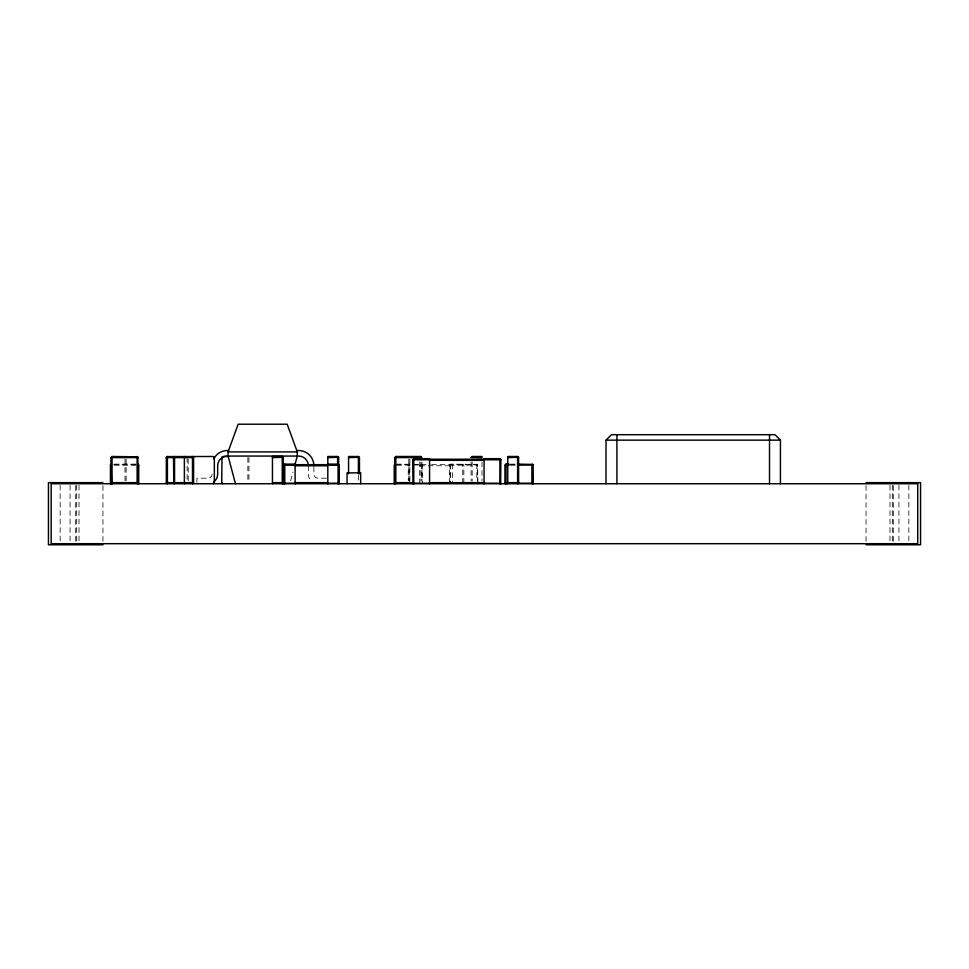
<?xml version="1.0" encoding="UTF-8"?>
<svg xmlns="http://www.w3.org/2000/svg" width="969" height="969" viewBox="0 0 969 969"><rect width="100%" height="100%" fill="white"/><g stroke="black" fill="none" stroke-linecap="round" stroke-linejoin="round"><path stroke-width="0.73" stroke-dasharray="4.84 3.63" d="M449.568 483.192L449.568 465.217L450.658 464.127L477.584 464.442L477.911 483.192M449.568 465.217L477.85 464.89M290.639 480.83L292.977 472.085M451.203 464.672L450.113 465.762L450.113 481.242M114.415 464.127L137.671 464.127M396.733 464.127L422.218 464.442L422.532 483.192M510.384 464.127L516.198 464.127M113.53 464.672L135.648 464.672M395.824 464.672L430.103 464.672M431.593 464.672L476.687 464.757L477.366 465.762L477.366 481.242M509.524 464.672L515.423 464.672M114.415 465.217L136.217 465.217M396.733 465.217L422.472 464.89M510.384 465.217L516.198 465.217M419.698 465.762L452.402 465.762M326.347 478.202L318.038 478.202A4.155 4.155 0 0 1 313.883 474.047L313.883 465.75M420.897 464.672L421.987 465.762M908.849 485.239L908.849 540.702M898.941 485.239L898.941 540.702M893.297 485.614L893.297 541.828M892.316 485.239L892.316 543.694M889.99 485.239L889.99 540.702M866.044 485.614L866.044 541.828M481.993 462.007L481.993 481.181M476.821 464.127L476.821 480.2M472.182 462.007L472.182 481.181M471.091 462.007L471.091 481.181M463.848 483.192L463.848 465.217L462.758 464.127L462.758 483.192M452.402 464.127L452.402 483.192M450.658 464.127L450.658 483.192M421.987 462.007L421.987 481.242M421.442 464.127L421.442 480.2M420.897 462.007L420.897 481.181M419.698 462.007L419.698 483.192M409.887 459.052L409.887 481.181M409.342 483.192L409.342 464.127L408.252 465.217L408.252 480.2M408.797 459.052L408.797 481.181M358.385 475.282L358.385 482.647M308.348 465.75L308.348 474.047A9.69 9.69 0 0 0 311.182 480.903M248.948 457.586L248.948 482.647M247.858 457.586L247.858 482.647M196.913 482.356L196.913 478.202L207.984 478.202A4.155 4.155 0 0 0 212.138 474.047M188.192 459.052L188.192 481.181M187.102 457.586L187.102 481.181M126.115 459.052L126.115 481.181M125.025 459.052L125.025 481.181M102.956 485.614L102.944 541.828M79.01 485.239L79.01 540.702M76.684 485.239L76.684 543.694M75.703 485.614L75.703 541.828M70.059 485.239L70.059 540.702M60.151 485.239L60.151 543.694"/><path stroke-width="1.45" d="M110.43 483.361L110.43 465.047M394.213 483.361L394.213 465.047M504.958 483.361L504.958 465.047M112.053 483.737L110.963 482.647L110.963 457.586L112.053 456.496L137.889 456.811L137.889 483.422L137.126 483.737L137.126 456.496M111.508 465.217L110.418 465.217L111.084 464.212L111.508 483.967M167.007 483.664L166.329 482.647L166.329 457.586L167.007 456.581L213.253 456.496L214.343 457.586L214.343 482.647L213.253 483.737M173.79 483.422L173.475 457.586L174.565 456.496L174.565 483.737M192.492 483.737L192.492 456.496L193.582 457.586L193.582 482.647L192.904 483.664M283.99 483.967L283.675 465.217L284.753 464.127L295.109 464.127L295.109 483.967M338.629 483.071L338.629 457.162L337.624 456.496L327.813 456.496L327.813 483.967M327.813 464.127L338.169 464.127L339.174 464.793L338.944 483.967M394.734 457.586L395.824 456.496L420.897 456.496L421.987 457.586L394.734 457.586L394.734 482.647L395.824 483.737L395.824 456.496M394.734 465.762L394.868 464.212M412.988 483.967L412.673 459.766L413.763 458.676L429.57 458.676L429.57 483.967M471.091 457.586L472.182 456.496L481.993 456.496L481.993 457.586L471.152 457.332M508.931 465.217C503.553 466.477 504.57 463.073 508.931 464.127M484.064 483.967L484.064 458.676L499.871 458.676L500.876 459.342L500.646 483.967M138.7 483.446L138.761 465.217L138.082 464.212M283.287 482.901L283.263 457.162L282.258 456.496L272.446 456.496L272.446 483.737M518.609 482.901L518.585 457.162L517.579 456.496L507.768 456.496L507.768 483.737M533.216 483.446L532.962 464.442L517.652 464.127M294.927 464.805L297.277 456.06L297.277 451.905L287.199 424.216L238.144 424.216L228.066 451.905L228.066 456.06L235.479 483.737M138.434 483.967L138.761 483.192L138.082 483.192M222.022 456.811L221.707 482.647L222.797 483.737M532.417 483.422L532.417 464.987M532.962 483.967L533.277 483.192L517.652 483.192M421.152 457.332L420.897 456.496M606.013 483.737L606.013 440.144L611.463 434.693L774.97 434.693L780.42 440.144L780.42 483.737M125.34 456.811L126.115 456.811M187.417 456.811L188.192 456.811M282.669 483.664L283.348 482.647L272.446 482.647M409.124 456.811L409.887 456.811M518.003 483.664L518.669 482.647L507.768 482.647M606.013 440.144L780.42 440.144M228.563 450.524L227.364 450.524A15.225 15.225 0 0 0 213.798 458.834M296.768 450.524L298.658 450.524A15.225 15.225 0 0 1 313.883 465.75M228.066 451.905L297.277 451.905M222.797 456.496L228.696 456.496M359.475 473.805L359.475 457.586L358.385 456.496L348.574 456.496L348.574 473.805M110.963 457.586L138.216 457.586M166.329 457.586L193.582 457.586M213.677 457.586L214.343 457.586M272.446 457.586L283.287 457.332M327.813 457.586L338.653 457.332M348.574 457.586L359.426 457.332M507.768 457.586L518.609 457.332M429.57 459.221L484.064 459.221M412.673 459.766L429.57 459.766M484.064 459.766L500.961 459.766M429.57 460.311L484.064 460.311M295.109 464.672L327.813 464.672M283.675 465.217L295.109 465.217M327.813 465.217L339.259 465.217M517.652 465.217L533.216 464.963M295.109 465.762L327.813 465.762M102.956 482.647L48.45 482.647L48.45 544.784L102.956 544.784M110.963 482.647L138.216 482.647M166.329 482.647L193.582 482.647M213.677 482.647L214.343 482.647M221.707 482.647L222.373 482.647M295.109 482.647L327.813 482.647M394.734 482.647L413.521 482.647M429.57 482.647L484.064 482.647M866.044 482.647L920.55 482.647L920.55 544.784L866.044 544.784M110.732 483.967L110.418 483.192L111.508 483.192M283.675 483.192L295.109 483.192M327.813 483.192L339.259 483.192M394.516 483.967L394.189 483.192L394.868 483.192M412.673 483.192L429.57 483.192M484.064 483.192L500.961 483.192M505.261 483.967L504.934 483.192L508.931 483.192M138.7 464.963L138.216 465.762M769.519 434.693L769.519 483.737M616.914 434.693L616.914 483.737M532.187 464.127L532.187 483.967M517.579 456.496L517.579 483.664M506.024 464.127L506.024 483.967M499.871 458.676L499.871 483.967M472.182 456.496L472.182 457.586M413.763 458.676L413.763 483.967M360.674 483.737L360.674 472.848L347.059 472.848L347.059 483.737M358.385 456.496L358.385 473.805M338.169 464.127L338.169 483.967M337.624 456.496L337.624 464.95M284.753 464.127L284.753 483.967M282.258 456.496L282.258 483.664M184.376 456.496L184.376 483.737M167.419 456.496L167.419 483.664M112.053 456.496L112.053 483.664M213.374 482.114A9.69 9.69 0 0 0 217.674 474.047L217.674 465.75A9.69 9.69 0 0 1 227.364 456.06L298.658 456.06A9.69 9.69 0 0 1 308.348 465.75M917.716 483.737L51.175 483.737L51.175 543.694L917.716 543.694L917.716 483.737"/></g></svg>
